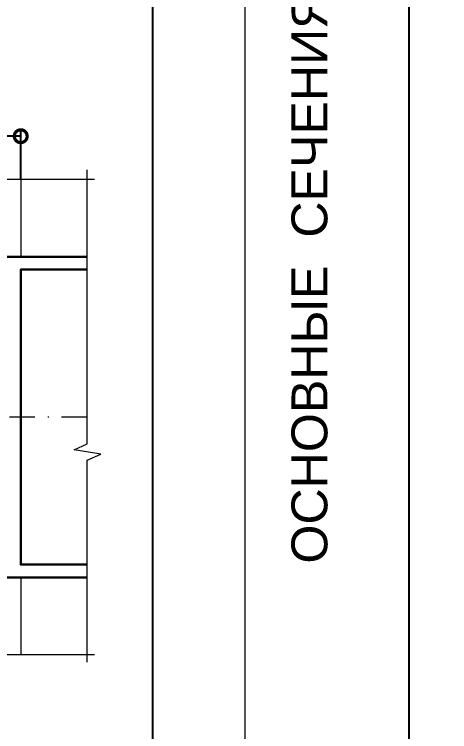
# Model space of a CAD drawing. Extents: x -37 to 8820, y -336 to 478.
# Drawn here: x 2691.5 to 2734, y 124.3 to 194.2 of the extents above; entities that cross this region are included whole.
import ezdxf

# ---------------------------------------------------------------- set-up
doc = ezdxf.new("R2010")
doc.units = 0
doc.header["$LTSCALE"] = 5
doc.linetypes.add('DASHDOT', pattern=[1, 0.5, -0.25, 0, -0.25])
doc.layers.get('0').update_dxf_attribs({"linetype": 'CONTINUOUS', "lineweight": 30})
doc.layers.get('DEFPOINTS').update_dxf_attribs({"linetype": 'CONTINUOUS'})
for name, color, linetype, lineweight in [('1', 6, 'DASHDOT', 13), ('Dimentions', 5, 'CONTINUOUS', 15), ('Зигзаг', 1, 'CONTINUOUS', 15), ('Конструкции', 252, 'CONTINUOUS', 20), ('Текстовый', 7, 'CONTINUOUS', 9)]:
    doc.layers.add(name, color=color, linetype=linetype, lineweight=lineweight)
doc.layers.add('Скрытые', color=14, linetype='CONTINUOUS', plot=False)
doc.styles.add('3', font='RUSS.SHX', dxfattribs={"width": 0.7, "height": 3})
doc.styles.add('Фирм', font='arial.ttf', dxfattribs={"height": 3.5})
doc.dimstyles.new('MX1_6', dxfattribs={"dimtxt": 3, "dimasz": 2.5, "dimexe": 0.5, "dimexo": 0, "dimgap": 0.8, "dimtad": 1, "dimlfac": 1.6, "dimdsep": 46, "dimtxsty": '3', "dimcen": 0, "dimclrd": 256, "dimclre": 256, "dimclrt": 256, "dimaunit": 1, "dimadec": 0, "dimazin": 0, "dimtfac": 1, "dimtmove": 0, "dimatfit": 1, "dimfxl": 1, "dimtvp": 1, "dimtolj": 1, "dimtzin": 0, "dimarcsym": 0})

# ---------------------------------------------------------------- blocks, each defined once
blk = doc.blocks.new('_DotSmall')
at = {"color": 0, "linetype": 'ByBlock', "const_width": 0.5}
blk.add_lwpolyline([(-0.0625, 0, 1), (0.0625, 0, 1)], format="xyb", close=True, dxfattribs=at)
blk = doc.blocks.new('*D1215')
at = {"layer": 'DEFPOINTS', "color": 0, "linetype": 'Continuous', "transparency": 16777216}
for p in [(2687.766505818676, 182.308513731303), (2687.766505818676, 178.5382525368506), (2692.141505818675, 178.0804468878893)]:
    blk.add_point(p, dxfattribs=at)
at = {"layer": 'Dimentions', "linetype": 'Continuous', "lineweight": -2, "transparency": 16777216}
for p, q in [((2687.766505818676, 178.5382525368506), (2687.766505818676, 182.808513731303)), ((2692.141505818675, 178.0804468878893), (2692.141505818675, 182.808513731303)), ((2692.141505818675, 182.308513731303), (2687.766505818676, 182.308513731303))]:
    blk.add_line(p, q, dxfattribs=at)
at = {"layer": 'Dimentions', "linetype": 'Continuous', "lineweight": -2, "transparency": 16777216, "xscale": 2.5, "yscale": 2.5, "zscale": 2.5, "rotation": 180}
blk.add_blockref('_DotSmall', (2687.766505818676, 182.308513731303), dxfattribs=at)
at = {"layer": 'Dimentions', "linetype": 'Continuous', "lineweight": -2, "transparency": 16777216, "xscale": 2.5, "yscale": 2.5, "zscale": 2.5}
blk.add_blockref('_DotSmall', (2692.141505818675, 182.308513731303), dxfattribs=at)
at = {"layer": 'Dimentions', "linetype": 'Continuous', "transparency": 16777216, "insert": (2689.954005818675, 184.608513731303), "char_height": 3, "attachment_point": 5, "style": '3'}
blk.add_mtext('\\A1;7', dxfattribs=at)

msp = doc.modelspace()

# ---------------------------------------------------------------- linework, layer by layer
for points in [[(2688.079005818675, 170.550213046434), (2698.631634440393, 170.550213046434)], [(2698.631634440393, 140.550213046434), (2692.141505818675, 140.550213046434), (2692.141505818675, 169.300213046434), (2698.631634440393, 169.300213046434)]]:
    msp.add_lwpolyline(points)
msp.add_lwpolyline([(2698.631634440393, 139.300213046434), (2688.079005818675, 139.300213046434, -0.4142135623729827)], format="xyb")
at = {"layer": '1'}
msp.add_line((2698.631634440393, 154.9252130464331), (2645.266505818675, 154.9252130464322), dxfattribs=at)
at = {"layer": 'Dimentions', "linetype": 'Continuous'}
msp.add_line((2713.999999999999, 296.9999999999998), (2713.999999999999, -2.274e-13), dxfattribs=at)
at = {"layer": 'Зигзаг'}
for points in [[(2699.348675309612, 178.0804468878893), (2664.981226030946, 178.0804468878893), (2664.400376060151, 179.3983433190699), (2663.964738582054, 176.7856434863045), (2663.38224163485, 178.0804468878893), (2635.231128908364, 178.0804468878893)], [(2698.631634440394, 131.0535678637754), (2698.631634440394, 150.7293263218664), (2699.949530871575, 151.3101762926615), (2697.336831038809, 151.7458137707583), (2698.631634440394, 152.3283107179616), (2698.631634440394, 179.0378701162519)], [(2699.348675309612, 131.7699792049768), (2664.981226030946, 131.7699792049768), (2664.400376060151, 133.0878756361574), (2663.964738582054, 130.4751758033919), (2663.38224163485, 131.7699792049768), (2634.660623134984, 131.7699792049768)]]:
    msp.add_lwpolyline(points, dxfattribs=at)
at = {"layer": 'Конструкции'}
for p, q in [((2692.141505818675, 178.0804468878962), (2692.141505818675, 170.5502130464367)), ((2692.141505818675, 139.3002130464335), (2692.141505818675, 131.7699792049741))]:
    msp.add_line(p, q, dxfattribs=at)
at = {"layer": 'Скрытые', "linetype": 'Continuous'}
for points in [[(2520.000000000001, 296.9999999999998), (2730, 296.9999999999998), (2730, -2.274e-13), (2520.000000000001, -2.274e-13)], [(2940.000000000001, 296.9999999999998), (2730, 296.9999999999998), (2730, -2.274e-13), (2940.000000000001, -2.274e-13)], [(2540.000000000001, 9.999999999999773), (2540.000000000001, 286.9999999999998), (2705, 286.9999999999998), (2705, 9.999999999999773)]]:
    msp.add_lwpolyline(points, close=True, dxfattribs=at)

# ---------------------------------------------------------------- texts
at = {"layer": 'Текстовый', "style": 'Фирм'}
msp.add_text('ОСНОВНЫЕ  СЕЧЕНИЯ  ВИТРАЖА', height=3.5, rotation=90, dxfattribs=at).set_placement((2722.043125519617, 140.65030625967))

# ---------------------------------------------------------------- dimensions: what is measured, and where the dimension line sits
at = {"layer": 'Dimentions', "linetype": 'Continuous'}
dim = msp.add_linear_dim(base=(2687.766505818676, 182.308513731303), p1=(2692.141505818675, 178.0804468878893), p2=(2687.766505818676, 178.5382525368506), dimstyle='MX1_6', override={"dimdec": 0, "dimblk1": 'DotSmall', "dimblk2": 'DotSmall', "dimsah": 1}, dxfattribs=at)
dim.commit()
dim.dimension.update_dxf_attribs({"geometry": '*D1215', "text_midpoint": (2689.954005818675, 184.608513731303)})

doc.saveas('drawing.dxf')
